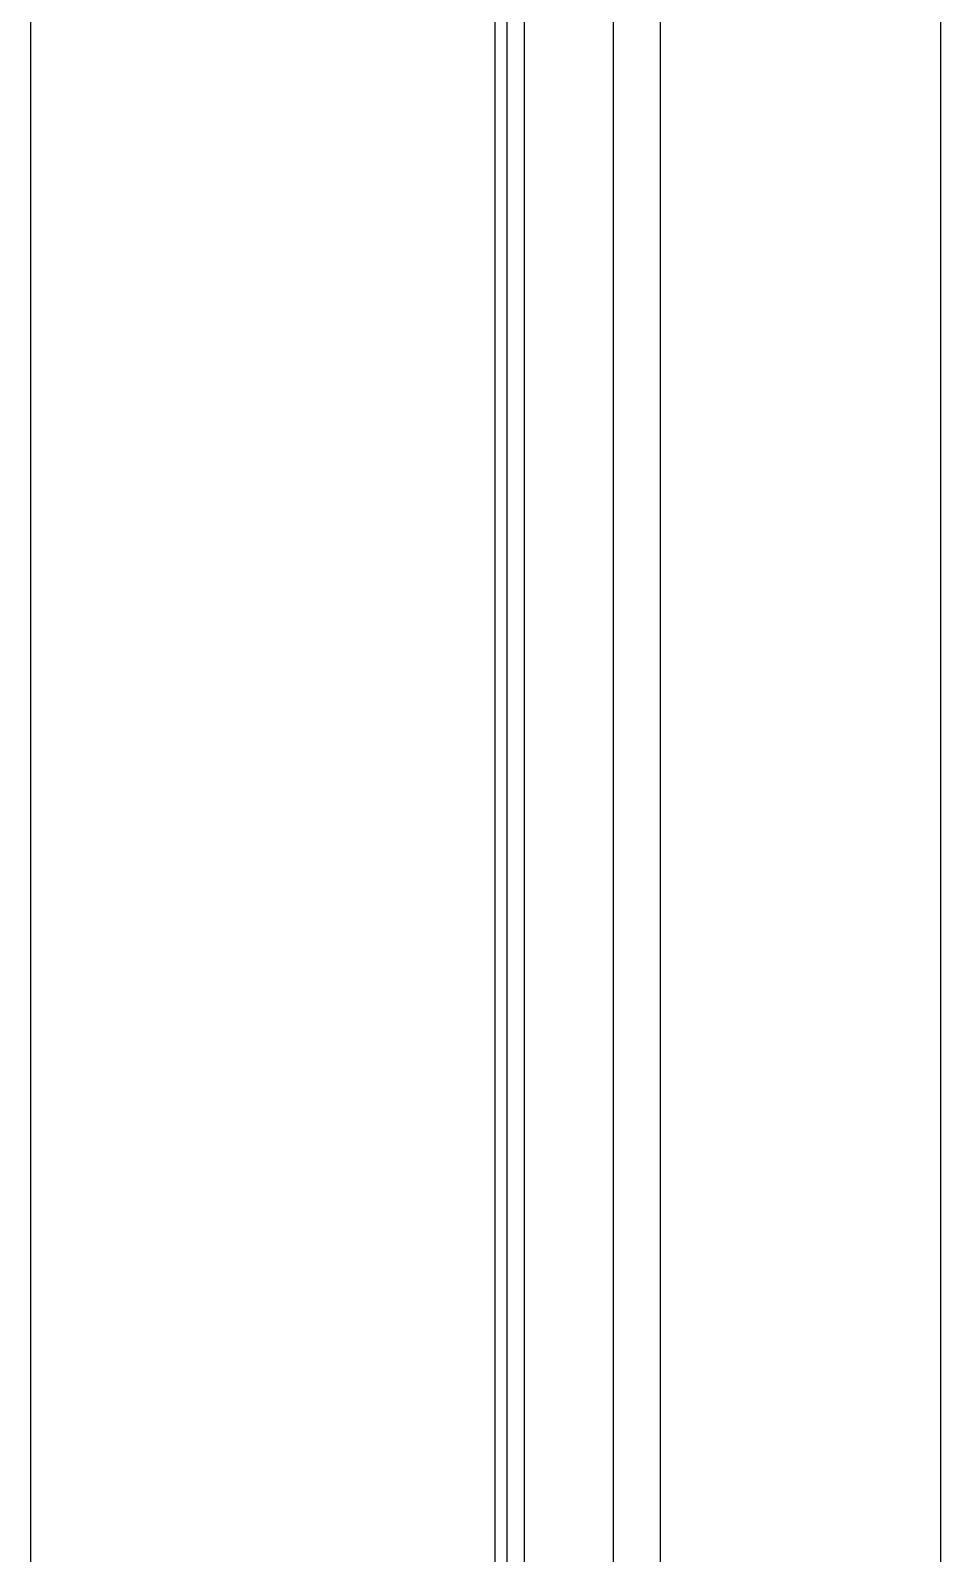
# Model space of a CAD drawing. Header units: millimetres. Extents: x 0 to 190005487, y 0 to 455456909.
# Drawn here: x 90297.5 to 90372.5, y 28093.9 to 28219.4 of the extents above; entities that cross this region are included whole.
import ezdxf

# ---------------------------------------------------------------- set-up
doc = ezdxf.new("R2010")
doc.units = ezdxf.units.MM
doc.header["$LTSCALE"] = 400
doc.header["$MEASUREMENT"] = 0
doc.layers.get('0').update_dxf_attribs({"linetype": 'CONTINUOUS'})

# ---------------------------------------------------------------- blocks, each defined once
blk = doc.blocks.new('A$C643E1396')
at = {"color": 3}
for p, q in [((938.44, 4243.59, 5.64), (938.44, 468.5, 5.64)), ((1013.45, 4243.59, 5.64), (1013.45, 2738.5, 5.64))]:
    blk.add_line(p, q, dxfattribs=at)
at = {"color": 4}
for p, q in [((976.71, 4243.59, 5.64), (976.71, 468.5, 5.64)), ((977.71, 4243.59, 5.64), (977.71, 468.5, 5.64)), ((979.12, 4243.59, 5.64), (979.12, 468.5, 5.64)), ((986.47, 4243.59, 5.64), (986.47, 468.5, 5.64)), ((990.34, 4243.59, 5.64), (990.34, 468.5, 5.64))]:
    blk.add_line(p, q, dxfattribs=at)

msp = doc.modelspace()

# ---------------------------------------------------------------- block references
msp.add_blockref('A$C643E1396', (89359.04, 24153.29))

doc.saveas('drawing.dxf')
